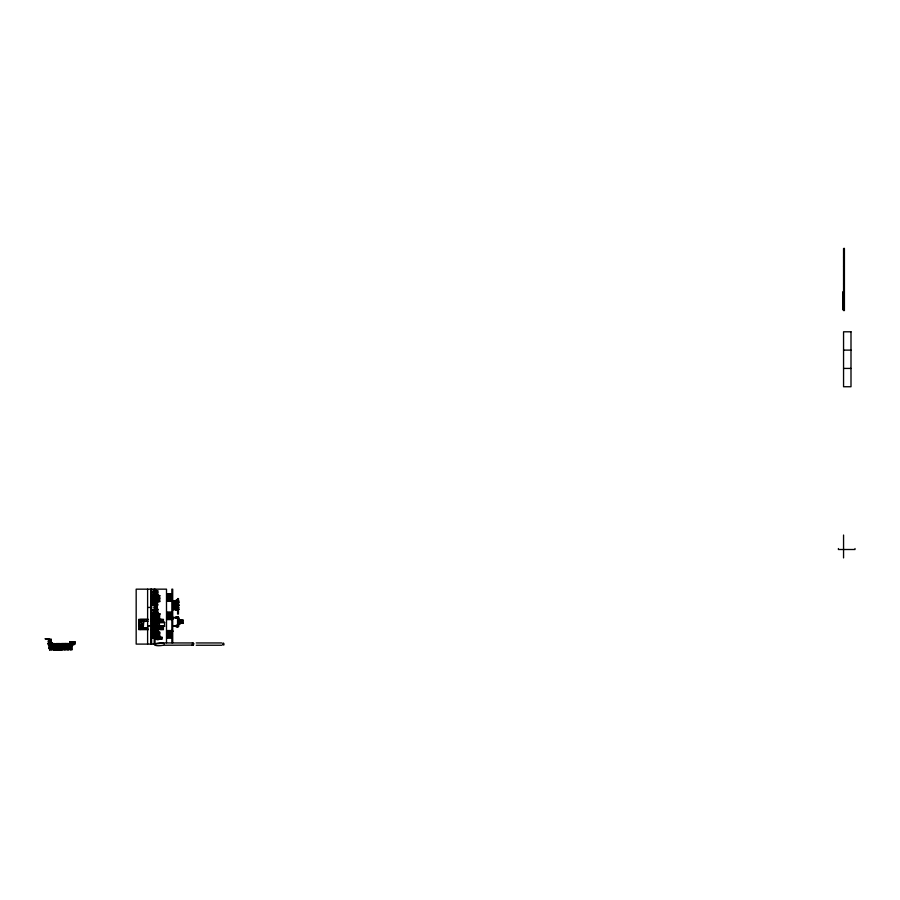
<?xml version="1.0" encoding="UTF-8"?>
<svg xmlns="http://www.w3.org/2000/svg" width="900" height="900" viewBox="0 0 900 900"><rect width="100%" height="100%" fill="white"/><g stroke="black" fill="none" stroke-linecap="round" stroke-linejoin="round"><path stroke-width="1.35" d="M157.388 627.874L157.297 628.043M143.156 627.671L142.729 628.2L143.336 627.615M144.934 628.256L143.977 627.739L144.787 628.087M144.281 627.716L144.259 628.29L144.371 627.716M222.739 644.096C223.335 640.778 225.157 646.2 222.941 644.906M50.434 644.456L49.005 644.456L48.983 639.158L45 638.764L49.32 638.955L49.376 648.788M161.224 621.596L161.359 621.45M153.821 620.91L153.641 621.484L153.495 620.831L154.316 621.09M148.028 621.349L148.039 620.989M50.029 648.776L49.939 650.419L49.736 648.776M146.464 620.831C145.744 621.979 147.915 620.674 146.644 620.831M141.356 627.716L140.614 628.222L141.761 627.908M143.201 625.005C143.066 623.655 142.312 625.523 143.73 625.005M142.819 626.175C144.191 626.535 142.718 626.31 142.763 626.242M161.584 628.369L161.888 627.705L161.786 628.29M151.56 597.78L157.882 598.151M151.56 598.511L152.19 597.746L152.764 598.32L152.19 598.883L151.616 598.32L159.278 598.5L151.65 597.69M151.56 600.705L155.081 600.615M151.56 601.436L159.84 601.38M151.56 602.168L155.081 602.077M151.56 603.63L155.081 603.551M151.56 604.373L157.882 604.744L151.65 604.283M152.764 595.406L152.19 595.98L151.616 595.406L152.19 594.832L152.831 595.8L159.84 595.8M151.56 605.104L155.081 605.014M152.764 596.857L152.19 597.431L151.616 596.857L152.19 596.284L152.831 597.262L159.84 597.262M151.56 598.793L159.84 598.736M157.882 600.345L151.56 600.255L159.84 600.199M157.466 601.751L159.84 601.661M151.594 619.841L155.104 619.751M172.654 600.626L178.976 600.998L172.654 600.919M156.319 614.205L159.84 614.115M172.654 602.089L178.976 602.01L172.744 602.471M151.594 624.184L155.104 624.094M172.654 602.831L178.976 602.741L172.744 603.202M172.654 603.562L177.593 603.63M172.654 604.294L178.976 604.665L172.654 604.575M172.654 605.025L178.976 605.396L172.654 605.306M172.654 605.756L178.976 605.666L172.744 606.127M172.654 606.488L176.175 606.398M159.84 619.976L157.466 619.605M151.594 628.549L155.104 628.459M172.654 607.219L178.976 607.59L172.654 607.511M172.654 607.95L176.175 607.871M172.654 608.681L178.976 609.064L172.654 608.974M172.654 609.424L178.976 609.334L172.744 609.795M151.594 632.891L157.905 633.262M151.594 637.234L155.104 637.144M172.71 617.321L178.942 617.783L172.71 617.783M157.466 632.509L159.84 632.43M152.764 633.488L152.19 634.061L151.616 633.488L152.19 632.914L152.831 633.893L159.84 633.893M157.466 635.445L159.84 635.355M157.388 636.829L159.84 636.817M172.71 625.905L178.942 625.905L172.71 626.366M158.816 638.516L162.338 638.887L158.816 638.977M179.854 620.077L183.375 620.168L179.854 620.539M50.996 642.668L51.075 639.158M49.883 640.924L48.431 640.924L49.883 640.924L49.77 642.375M52.92 649.901L53.055 643.579M61.605 649.901L61.695 643.579M63.056 649.901L63.146 643.579L62.764 649.901M65.97 649.901L66.06 643.579L65.678 649.901M67.421 649.901L67.511 643.579L67.129 649.901M70.324 649.901L70.403 643.579M71.764 649.901L71.854 643.579M152.831 591.401L158.197 591.075L152.876 591.367M155.149 591.975L156.487 592.087M156.487 593.404L155.025 593.55L156.487 593.55M156.487 594.866L155.025 595.012L156.487 595.012M158.704 596.666L158.197 596.936M138.803 622.462C142.537 620.685 142.537 625.275 138.803 623.914M152.831 609.716L158.197 609.39L152.876 609.671M138.803 625.365L141.525 625.219L141.525 623.768M152.831 612.641L158.197 612.607L153.203 612.281M156.487 610.245L155.025 610.403L156.487 610.403M147.634 619.492L140.389 619.492L140.49 621.506M152.764 615.173L152.19 615.746L151.616 615.173L152.19 614.599L156.746 615.206M151.594 616.939L157.905 617.321L151.594 617.231M155.149 613.215L156.487 613.215M151.594 618.39L155.104 618.3M151.616 619.538L152.19 618.964L152.764 619.538M151.976 619.492L150.525 619.492M158.333 613.879L152.831 614.115L159.84 613.822M158.659 613.553L153.338 613.845L159.638 613.8M151.594 621.281L155.104 621.202M151.594 622.732L155.104 622.643M151.594 625.646L157.905 625.567M151.594 627.097L155.104 627.008M158.197 627.986L153.157 627.705M151.594 629.989L155.104 629.91M161.843 620.921L161.843 619.492L158.951 619.492M151.594 631.44L155.104 631.35M151.594 634.342L155.104 634.252M151.594 635.783L155.104 635.704M158.659 631.867L152.831 632.419L159.84 632.137M161.843 629.505L161.843 628.076M158.659 633.33L158.197 633.566M159.232 634.793L156.521 634.759M158.816 637.717L162.338 637.346L158.816 637.256M179.854 621.99L183.375 621.9L179.854 621.529M178.605 623.351L183.375 623.351L179.854 622.969M51.469 649.901L51.559 646.38M52.976 649.901L52.594 643.579M53.708 649.901L53.797 646.38M69.761 644.096L69.761 641.846L74.914 641.812L74.914 644.096L47.633 643.59L54.529 643.579L54.439 649.901L54.461 646.38M55.17 649.901L55.26 646.38M55.822 649.901L55.44 643.579M56.633 649.901L56.565 644.951M57.364 649.901L57.454 643.579L56.261 643.579M58.095 649.901L58.185 646.38M57.724 643.579L58.916 643.579L58.837 649.901L58.804 646.38M59.569 649.901L59.648 646.38M60.165 649.901L60.244 646.38M60.3 649.901L60.39 643.579L59.186 643.579M61.762 649.901L61.852 643.579L61.234 643.579M64.53 649.901L64.609 643.579L64.237 649.901M68.873 649.901L68.951 643.579L68.58 649.901M160.155 621.259L160.2 621.18M146.914 628.279L147.127 627.716L147.24 628.357M163.564 642.994C152.246 642.06 151.436 647.314 163.406 645.244M158.76 621.191L158.76 620.854M152.618 627.727L157.916 627.66L157.826 628.301M157.882 620.854L158.76 621.439M148.028 628.29L147.645 627.694M142.166 620.977L143.055 621.461L142.751 620.933M192.296 643.106L193.86 643.523L193.433 645.086L164.25 645.244L164.25 642.949L193.275 642.949M173.25 618.975L171.844 618.975M144.641 621.18L145.631 621.248M160.335 627.784L161.111 628.2L160.627 627.716M155.239 645.244L155.239 643.916M146.453 628.279L146.453 627.784M159.368 628.346L159.379 627.694M157.916 592.864L152.831 592.504L157.916 592.504M157.916 594.337L152.831 593.966L157.916 593.966M157.916 611.179L152.831 610.819L157.916 610.819M158.333 614.981L153.619 615.341M152.786 628.65L152.831 629.494L158.602 629.111L152.325 628.65M157.916 630.956L152.831 630.596L157.916 630.596M180.067 619.706L180.72 619.751L180.292 623.599M154.969 644.006L163.114 643.106M180.045 619.886L180.045 623.363M160.774 628.369L160.785 627.795M843.559 257.332L844.414 257.332M843.559 266.209L844.414 266.209M843.559 275.074L844.414 275.074M843.559 283.95L844.414 283.95M843.559 291.892L842.692 291.892L842.692 309.634L843.559 309.634M843.559 292.815L844.414 292.815M843.559 301.68L844.414 301.68M843.559 350.111L850.995 350.111M843.559 368.426L850.995 368.426M156.487 590.614L155.025 590.614L156.487 590.501L156.308 596.329M156.487 591.93L155.149 591.93M156.487 593.291L155.149 593.404M171.855 593.933L167.164 593.933L167.164 601.256L171.855 601.256M167.164 594.135L171.855 594.135M156.487 594.754L155.149 594.866M167.164 595.181L171.855 595.181M152.831 595.429L159.84 595.519M167.164 595.395L171.855 595.395M167.164 595.609L171.855 595.609M155.081 595.969L156.51 595.969M151.65 596.678L157.882 596.227L151.56 596.599M167.164 596.644L171.855 596.644M167.164 596.857L171.855 596.857M152.831 596.903L159.84 596.981M155.081 597.116L156.51 597.251M167.164 597.071L171.855 597.071M167.164 598.117L171.855 598.117M157.466 598.354L159.84 598.444M167.164 598.32L171.855 598.32M167.164 598.534L171.855 598.534M156.51 599.31L151.65 599.153L156.51 599.625M155.081 599.49L156.51 599.456M167.164 599.58L171.855 599.58M157.466 599.827L159.84 599.906M167.164 599.794L171.855 599.794M167.164 599.996L171.855 599.996M177.593 600.143L176.175 600.143L176.175 610.369M176.175 600.289L177.593 600.289M155.081 600.773L156.51 600.773M155.081 600.919L156.51 600.952M156.51 601.099L151.65 600.615M167.164 601.043L171.855 601.043M176.175 601.436L177.593 601.436M176.175 601.571L177.593 601.605M151.56 601.729L157.882 601.346M155.081 602.235L156.51 602.235M155.081 602.415L156.51 602.381M151.56 602.46L156.51 602.561M151.65 603.281L157.882 602.82L151.56 603.191M155.081 603.709L156.51 603.709M176.175 603.81L177.593 603.776M155.081 603.844L156.51 603.877M177.593 603.945L172.654 603.844M156.51 604.024L151.65 603.551M176.175 604.541L177.593 604.508M176.175 605.092L177.593 605.092M155.081 605.317L156.51 605.171M176.175 605.239L177.593 605.273M151.56 605.385L157.882 605.014M176.175 605.824L177.593 605.824M155.081 605.903L156.51 606.049M176.175 605.97L177.593 606.004M176.175 606.555L177.593 606.555M176.175 606.701L177.593 606.735M172.744 606.859L177.593 606.881M147.611 607.466L151.616 607.41M154.192 607.466L155.047 607.466M176.175 608.029L177.593 608.029M176.175 608.164L177.593 608.197M177.593 608.344L172.654 608.242M156.487 608.929L155.025 608.929L156.487 608.816L156.487 616.106L155.025 615.994L156.487 615.994M176.175 609.075L177.593 609.075M176.175 609.491L177.593 609.491M156.487 610.133L155.149 610.245M176.175 610.222L177.593 610.369M156.487 611.595L155.025 611.865L156.487 611.719M171.855 612.236L167.164 612.236L167.164 619.571L171.855 619.571M167.164 612.45L171.855 612.45M156.51 614.565L156.51 613.091L155.149 613.181M167.164 613.496L171.855 613.496M167.164 613.71L171.855 613.71M167.164 613.913L171.855 613.913M157.624 614.317L158.535 614.317L158.535 618.941M156.487 614.644L155.025 614.531L156.487 614.79M167.164 614.959L171.855 614.959M167.164 615.173L171.855 615.173M167.164 615.386L171.855 615.386M156.746 615.577L152.831 615.206M155.104 616.365L156.532 616.365M155.104 616.511L156.532 616.511M167.164 616.421L171.855 616.421M167.164 616.635L171.855 616.635M167.164 616.849L171.855 616.849M176.141 616.894L177.57 616.894M155.104 617.67L156.532 617.67M155.104 617.816L156.532 617.816M155.104 617.951L156.532 617.951M167.164 617.895L171.855 617.895M176.141 618.041L177.57 618.041M167.164 618.097L171.855 618.097M177.57 618.176L176.141 618.176L176.141 616.748L178.425 616.601L178.425 626.906L177.57 626.906L177.57 616.601M167.164 618.311L171.855 618.311M178.425 618.514L178.999 618.514M151.594 618.683L155.104 618.773M157.388 618.941L159.638 618.941M155.104 619.121L156.532 619.121M148.376 619.346L138.803 619.346L138.803 629.651L148.376 629.651M151.11 619.346L153.844 619.346M155.104 619.256L156.532 619.256M159.311 619.346L163.417 619.346L163.417 621.923M167.164 619.357L171.855 619.357M155.104 619.403L156.532 619.403M178.425 619.582L179.854 619.729M157.466 620.066L160.054 620.516L159.581 620.066M151.594 620.123L155.104 620.212M157.388 620.134L157.961 620.134M155.104 620.561L156.532 620.561M140.411 620.854L141.435 621.506L140.108 620.989M143.516 620.842L143.516 621.416M155.104 620.854L156.532 620.707M140.85 620.921L140.602 621.506M141.953 621.495L141.953 620.842L142.47 621.405M150.795 621.056L151.245 621.011M178.425 621.034L179.854 620.887M178.425 621.18L179.854 621.18M140.029 621.506L140.029 620.854L140.411 621.416M157.882 621.506L158.569 621.146M151.594 621.574L155.104 621.664M155.104 622.159L156.532 622.012M155.104 622.294L156.532 622.294M178.425 622.339L179.854 622.339M159.412 622.44L164.554 622.406M178.425 622.485L179.854 622.485M159.412 622.609L164.554 622.609M178.425 622.62L179.854 622.62M151.594 623.025L155.104 623.115M155.104 623.464L156.532 623.464M157.388 623.363L157.961 623.363M155.104 623.599L156.532 623.599M178.425 623.531L180.191 623.565M155.104 623.745L156.532 623.745M178.425 623.779L179.854 623.779M178.425 623.925L179.854 623.925L179.854 619.582M143.426 624.352L143.426 624.926M155.104 624.555L151.594 624.465M155.104 624.904L156.532 624.904M178.425 624.994L178.999 622.834M155.104 625.05L156.532 625.072M155.104 625.219L156.532 625.219M177.57 625.331L176.141 625.331L176.141 626.76L177.57 626.76M176.141 625.477L177.57 625.477M154.192 625.781L155.047 625.781M151.594 625.939L155.104 626.029M159.412 626.107L164.554 626.13M159.412 626.141L164.554 626.31L164.554 622.305L159.412 622.305L159.412 626.411L164.554 626.344M155.104 626.377L156.532 626.377M155.104 626.659L156.532 626.524M157.388 626.602L157.961 626.602L157.905 619.751M176.141 626.625L177.57 626.625M151.594 627.39L155.104 627.48M145.519 628.2L145.136 627.683L145.136 628.335M141.683 627.975C143.494 628.582 141.806 627.041 141.683 628.234L140.085 627.57L140.828 627.896M155.104 627.829L156.532 627.964M159.907 627.84L159.907 628.279M161.393 627.863L161.393 628.301M140.31 628.222L140.4 627.649L140.389 629.505M145.496 628.335L146.227 627.885L145.215 627.773M161.269 628.369L162.112 628.29M151.594 628.83L157.905 628.459M155.104 629.269L156.532 629.269M151.11 629.651L153.844 629.651M155.104 629.561L163.417 629.651L163.417 625.781M151.594 630.281L155.104 630.371M171.855 630.551L167.164 630.551L167.164 637.875L171.855 637.875M155.104 630.72L156.532 630.72M167.164 630.765L171.855 630.765M155.104 631.001L156.532 631.001M171.844 631.136L173.25 631.136M151.594 631.732L155.104 631.822M167.164 631.811L171.855 631.811M167.164 632.014L171.855 632.014M155.104 632.171L156.532 632.306M167.164 632.227L171.855 632.227M151.594 633.173L155.104 633.262M167.164 633.274L171.855 633.274M152.831 633.521L159.84 633.6M167.164 633.488L171.855 633.488M155.104 633.758L156.532 633.758M167.164 633.69L171.855 633.69M151.594 634.624L155.104 634.714M167.164 634.736L171.855 634.736M155.104 635.062L159.84 635.074M167.164 634.95L171.855 634.95M155.104 635.209L156.532 635.209M167.164 635.164L171.855 635.164M155.104 635.355L156.532 635.355M151.594 636.075L157.905 635.704M167.164 636.199L171.855 636.199M167.164 636.413L171.855 636.413M155.104 636.514L156.532 636.514M157.466 636.446L159.84 636.536M167.164 636.626L171.855 636.626M155.104 636.66L156.532 636.795M157.388 636.683L158.816 636.683L158.816 639.551L156.532 639.551L156.532 614.936M151.594 637.515L157.162 637.684M167.164 637.673L171.855 637.673M157.162 638.055L153.619 637.684L153.518 638.37M155.047 638.471L156.51 638.471L155.047 638.584M50.996 639.236L51.446 642.668M157.388 639.405L158.816 639.405M69.761 642.026L74.914 642.026M48.544 642.206L49.77 642.206M69.761 642.251L74.914 642.094M69.761 642.308L74.914 642.33M69.761 642.488L74.914 642.476M49.163 642.668L52.02 642.668M69.761 642.949L74.385 642.949L74.385 643.86M196.234 642.949L221.76 642.949M49.005 643.016L50.434 643.163M69.761 643.68L74.385 643.68M69.761 643.928L74.914 643.928M155.464 644.096L136.17 644.096L136.17 589.163L166.5 589.163L166.5 642.724M49.005 644.31L50.434 644.31M196.234 645.244L221.76 645.244M50.602 646.38L72.349 646.38L72.349 644.951M49.163 648.101L51.964 648.101M54.776 648.101L67.421 648.101L67.421 645.435M51.098 646.38L51.559 649.811M53.314 644.951L53.797 649.811M54.529 649.811L53.865 644.051M54.776 644.951L55.26 649.811M55.53 643.579L55.991 649.811M56.25 644.951L56.261 649.811L57.454 649.811M57.712 644.951L57.724 649.811L58.916 649.811M59.355 644.951L59.186 649.811L60.39 649.811M61.234 646.38L61.234 649.811L61.852 649.811M69.941 643.579L70.403 649.811M71.392 643.579L71.854 649.811M157.748 627.727L157.601 628.301L157.601 627.649M192.859 645.244L192.06 644.906M158.197 595.474L158.377 595.238M153.619 598.5L153.518 598.815M153.619 616.815L153.518 617.13M153.619 618.278L153.518 618.592M153.619 619.74L153.518 620.066M153.619 633.656L153.518 633.982M153.619 636.592L153.518 636.908M144.023 627.66L143.966 627.952M143.865 621.079L144.056 621.248M61.481 649.901L61.391 643.579M59.873 649.901L59.929 643.579M58.545 649.901L58.455 643.579M57.083 649.901L56.891 646.38M141.525 625.219L141.525 626.67L138.803 626.524M58.421 649.901L58.343 646.38M56.97 649.901L56.992 643.579M154.17 626.918L151.672 624.094M144.54 621.101L145.316 621.495M140.929 627.885L141.593 627.581M855 548.516L855 549.506L838.406 549.506L838.406 548.516M843.559 535.028L843.559 557.921M179.572 620.168L179.572 623.07M178.436 618.086L178.436 618.761M172.71 642.724L172.71 589.163L171.855 589.163L171.855 642.724M159.683 613.8L159.502 618.941M159.39 613.8L159.39 618.941M159.21 613.8L159.176 618.941M159.019 613.8L159.109 618.941M158.558 628.301L158.974 627.66L158.445 628.234M157.804 614.317L157.804 618.941M157.567 613.8L157.567 618.941M157.365 594.281L157.365 609.727M157.388 613.8L157.388 639.551M157.072 597.712L157.072 598.916M157.072 634.342L157.072 635.546M156.51 594.281L156.51 609.727M155.047 589.163L155.047 644.096M154.192 589.163L154.192 644.096M153.619 613.519L153.518 614.205M153.619 614.981L153.518 615.668M151.616 589.163L151.616 644.096M150.761 589.163L150.761 644.096M147.611 589.163L147.611 644.04M145.732 627.683L145.732 628.335M142.088 620.842L142.166 621.495L141.862 620.921M141.435 627.57L141.356 628.155M73.766 644.096L73.766 644.951L48.341 644.951L48.341 644.096M72.203 644.951L72.203 646.38M71.044 644.951L71.044 646.38M70.898 644.951L70.898 646.38M70.751 644.951L70.751 646.38M69.593 644.951L69.593 646.38M69.446 644.951L69.446 646.38M69.3 644.951L69.3 646.38M68.58 644.096L68.58 643.523L62.1 643.523L62.1 644.096M67.995 644.951L68.141 646.38M67.86 644.951L67.86 646.38M66.701 644.951L66.701 646.38M66.555 644.951L66.555 646.38M66.409 644.951L66.409 646.38M65.34 643.523L65.34 644.096M65.25 644.951L65.25 646.38M65.104 644.951L65.104 646.38M64.957 644.951L64.957 646.38M63.799 644.096L63.799 646.38M63.652 644.951L63.641 646.38M63.495 644.951L63.495 646.38M62.246 644.951L62.19 646.38M62.1 644.951L62.044 646.38M60.964 644.951L60.964 646.38M60.818 644.951L60.784 646.38M60.637 644.951L60.637 646.38M59.49 644.951L59.49 646.38M59.175 644.951L59.175 646.38M58.027 644.951L57.892 646.38M56.385 644.951L56.419 646.38M55.102 644.951L55.102 646.38M54.922 644.951L54.956 646.38M53.64 644.951L53.64 646.38M53.494 644.951L53.46 646.38M52.2 644.951L52.166 646.38M51.874 642.668L51.874 644.096M51.907 644.951L52.031 646.38M50.749 644.951L50.749 646.38M50.625 644.096L50.625 648.788L49.163 648.788L49.163 644.096M50.434 643.016L50.411 648.788M50.197 642.668L50.108 639.158L49.736 642.668M48.544 641.036L48.431 642.375L48.431 640.924M161.989 620.111C162.889 622.215 163.541 618.413 161.989 620.111M142.684 623.498L142.2 623.88L142.684 623.498M152.1 621.011C151.763 621.934 153.36 620.134 152.134 620.944M160.616 621.113L160.627 621.09M141.536 621.101L141.536 621.101M161.584 621.202L162 621.596L161.629 621.101M143.213 623.644L143.629 623.227L143.213 623.644M139.106 620.055C139.815 622.238 140.805 618.514 139.106 620.055M139.106 628.639C139.793 630.832 140.839 627.097 139.106 628.639M162 628.639C162.709 630.821 163.688 627.12 162 628.639M141.975 623.329L141.761 623.88L141.975 623.329M159.66 620.977L159.93 621.518L159.66 620.977M143.145 621.371L144.157 621.428L143.213 621.416M152.19 599.197L151.616 599.771L152.19 600.345L152.764 599.771L152.19 599.197M152.19 613.148L151.616 613.721L152.19 614.295L152.764 613.721L152.19 613.148M152.19 616.05L151.616 616.624L152.19 617.197L152.764 616.624L152.19 616.05M152.19 617.512L151.616 618.086L152.19 618.649L152.764 618.086L152.19 617.512M152.19 631.462L151.616 632.036L152.19 632.61L152.764 632.036L152.19 631.462M152.19 634.365L151.616 634.939L152.19 635.512L152.764 634.939L152.19 634.365M152.19 635.816L151.616 636.39L152.19 636.964L152.764 636.39L152.19 635.816M152.19 637.279L151.616 637.852L152.19 638.415L152.764 637.852L152.19 637.279M844.414 248.468L843.559 248.468L843.559 310.556L844.414 310.556L844.414 248.468M850.995 331.796L843.559 331.796L843.559 386.741L850.995 386.741L850.995 331.796M178.459 598.59L177.593 598.59L177.593 614.048L178.459 614.048L178.459 598.59M143.606 622.125L143.516 622.778L143.606 622.125M151.616 625.725L147.611 625.725L151.616 625.781M156.319 638.809L154.901 638.944L156.319 638.809"/></g></svg>
